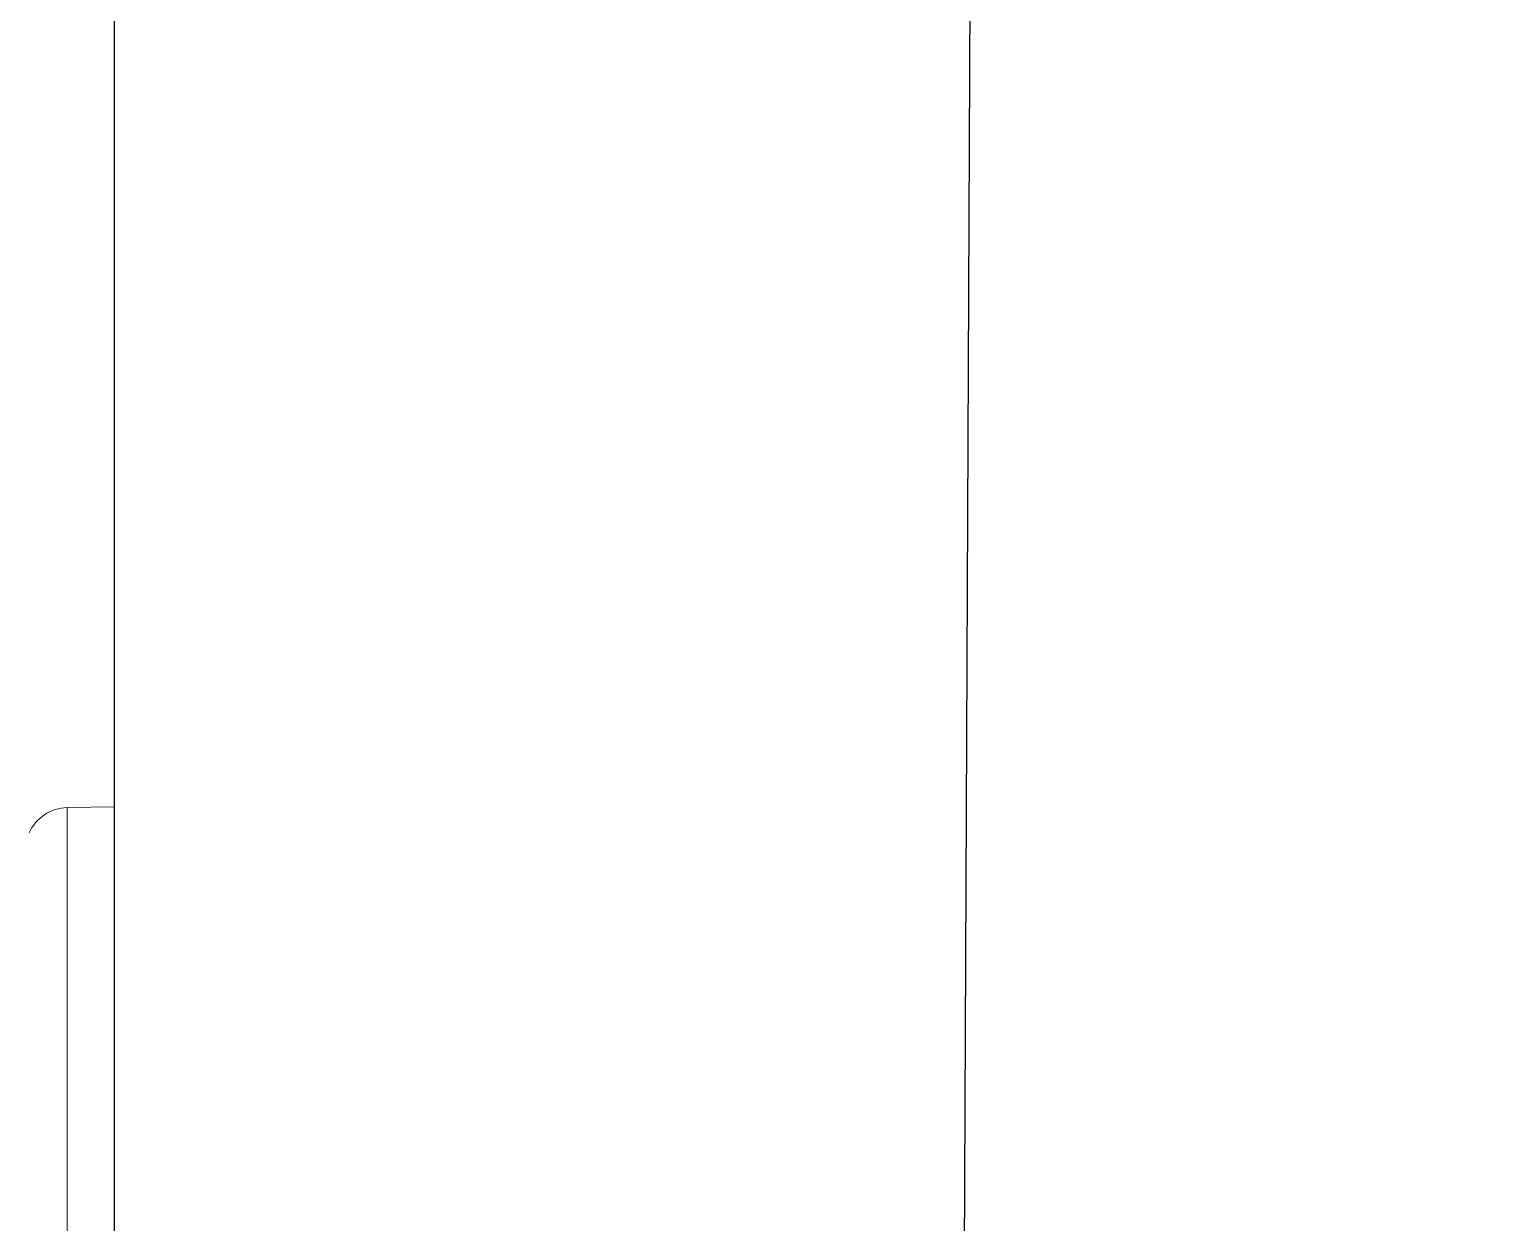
# Model space of a CAD drawing. Header units: millimetres. Extents: x 1573 to 2177, y 1587 to 1932.
# Drawn here: x 1903.8784 to 1903.9557, y 1920.1185 to 1920.1819 of the extents above; entities that cross this region are included whole.
import ezdxf

# ---------------------------------------------------------------- set-up
doc = ezdxf.new("R2010")
doc.units = ezdxf.units.MM
doc.header["$LTSCALE"] = 0.03
doc.linetypes.add('HIDDEN', pattern=[9.525, 6.35, -3.175])
doc.layers.add('-HIDRO', color=8, linetype='Continuous')
doc.layers.add('Prumadas_L', color=1, linetype='Continuous')
doc.layers.add('TigreCad', color=2, linetype='Continuous', lineweight=13)

# ---------------------------------------------------------------- blocks, each defined once
blk = doc.blocks.new('27952097s')
at = {"layer": 'TigreCad', "linetype": 'Continuous'}
for p, q in [((19.38, 31.67), (17.227, 31.67)), ((21.413, 31.67), (19.38, 31.67)), ((23.314, 31.67), (21.413, 31.67)), ((25.071, 31.67), (23.314, 31.67)), ((26.674, 31.67), (25.071, 31.67)), ((28.112, 31.67), (26.674, 31.67)), ((29.377, 31.67), (28.112, 31.67)), ((30.461, 31.67), (29.377, 31.67)), ((31.357, 31.67), (30.461, 31.67)), ((32.06, 31.67), (31.357, 31.67)), ((32.565, 31.67), (32.06, 31.67)), ((32.869, 31.67), (32.565, 31.67)), ((32.971, 31.67), (32.869, 31.67)), ((33, 30), (32.971, 31.67)), ((19.397, 30), (17.242, 30)), ((21.432, 30), (19.397, 30)), ((23.335, 30), (21.432, 30)), ((25.093, 30), (23.335, 30)), ((26.698, 30), (25.093, 30)), ((28.137, 30), (26.698, 30)), ((29.403, 30), (28.137, 30)), ((30.488, 30), (29.403, 30)), ((31.385, 30), (30.488, 30)), ((32.088, 30), (31.385, 30)), ((32.594, 30), (32.088, 30)), ((32.898, 30), (32.594, 30)), ((33, 30), (32.898, 30))]:
    blk.add_line(p, q, dxfattribs=at)
blk.add_arc((31.471, 31.644), 1.5, 1, 66.3652, dxfattribs=at)

msp = doc.modelspace()

# ---------------------------------------------------------------- linework, layer by layer
at = {"layer": '-HIDRO'}
msp.add_line((1903.882889, 1918.075297), (1903.882889, 1920.550297), dxfattribs=at)
at = {"layer": '-HIDRO', "linetype": 'HIDDEN', "ltscale": 0.5}
msp.add_circle((1901.782981, 1918.290665), 2.25, dxfattribs=at)
at = {"layer": 'Prumadas_L'}
msp.add_line((1903.927887, 1920.091078), (1903.931629, 1920.925336, 4.928839), dxfattribs=at)

# ---------------------------------------------------------------- block references
at = {"layer": 'TigreCad', "xscale": 0.00149994, "yscale": 0.00149994, "zscale": 0.00149994, "rotation": 89.99999999999999}
msp.add_blockref('27952097s', (1903.927887, 1920.091078), dxfattribs=at)

doc.saveas('drawing.dxf')
